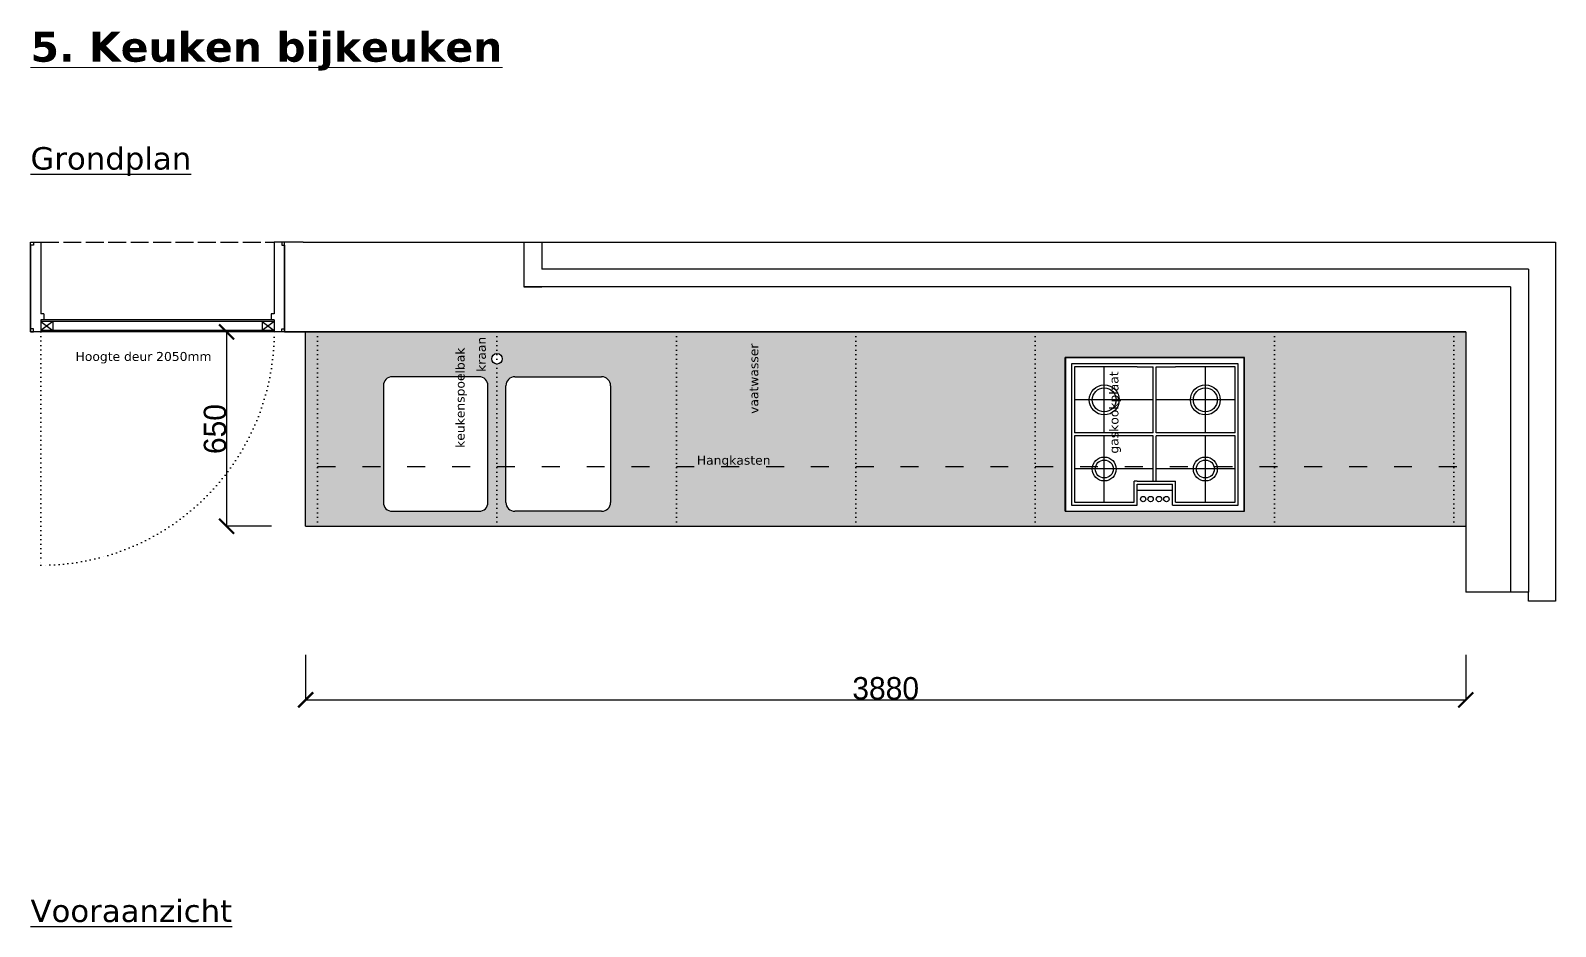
# Model space of a CAD drawing. Header units: millimetres. Extents: x -153917 to -31303, y -39726 to 31262.
# Drawn here: x -53053 to -47953, y -17944 to -14948 of the extents above; entities that cross this region are included whole.
import ezdxf

# ---------------------------------------------------------------- set-up
doc = ezdxf.new("R2010")
doc.units = ezdxf.units.MM
doc.header["$LTSCALE"] = 5
for name, pattern in [('ACAD_ISO02W100', [15, 12, -3]), ('ACAD_ISO03W100', [30, 12, -18]), ('ACAD_ISO07W100', [3, 0, -3])]:
    doc.linetypes.add(name, pattern=pattern)
for name, color, linetype in [('Bemating', 1, 'Continuous'), ('Deuren', 8, 'Continuous'), ('Meubel', 8, 'Continuous'), ('muren', 7, 'Continuous'), ('ramen', 8, 'Continuous'), ('Sanitair', 8, 'Continuous'), ('Tekst', 7, 'Continuous')]:
    doc.layers.add(name, color=color, linetype=linetype)
doc.layers.add('Nummering schrijnwerkerij', color=80, linetype='Continuous', lineweight=0)
doc.layers.add('tablet', color=7, linetype='Continuous', true_color=0x5f6361)
doc.styles.add('Geneva', font='')
doc.styles.get('Geneva').set_extended_font_data('Geneva')
doc.dimstyles.new('ISO-25', dxfattribs={"dimtxt": 100, "dimasz": 25, "dimexe": 1.25, "dimexo": 0.625, "dimtad": 1, "dimtxsty": 'Standard', "dimblk": 'ARCHTICK', "dimcen": 2.5, "dimse1": 1, "dimse2": 1, "dimadec": 0, "dimazin": 0, "dimtfac": 1, "dimtmove": 0, "dimatfit": 3, "dimfxl": 1, "dimarcsym": 0})

# ---------------------------------------------------------------- blocks, each defined once
blk = doc.blocks.new('kookplaat 60cm')
at = {"layer": 'Meubel'}
for p, q in [((-359, -101), (-369, -101)), ((-241, -101), (-231, -101)), ((-305, -483), (-369, -483)), ((-241, -483), (-295, -483))]:
    blk.add_line(p, q, dxfattribs=at)
for centre in [(-339, -41), (-314, -41), (-286, -41), (-261, -41)]:
    blk.add_circle(centre, 9, dxfattribs=at)
at = {"layer": 'Sanitair'}
for p, q in [((-600, 0), (-600, -514)), ((0, 0), (-600, 0)), ((-600, 0), (-600, -379.6)), ((0, 0), (0, -514)), ((0, -514), (0, 0)), ((-1, -1), (-599, -1)), ((-599, -1), (-599, -513)), ((-579, -21), (-579, -493)), ((-359, -21), (-579, -21)), ((-369, -31), (-569, -31)), ((-569, -31), (-569, -252)), ((-469, -31), (-469, -252)), ((-369, -31), (-369, -101)), ((-359, -21), (-359, -91)), ((-241, -21), (-241, -91)), ((-21, -21), (-241, -21)), ((-231, -31), (-231, -101)), ((-31, -31), (-231, -31)), ((-131, -31), (-131, -252)), ((-31, -252), (-31, -31)), ((-21, -493), (-21, -21)), ((-1, -513), (-1, -1)), ((-241, -71), (-359, -71)), ((-241, -91), (-359, -91)), ((-241, -101), (-359, -101)), ((-305, -101), (-305, -252)), ((-295, -101), (-295, -252)), ((-569, -141.5), (-305, -141.5)), ((-295, -141.5), (-31, -141.5)), ((-569, -252), (-305, -252)), ((-295, -252), (-31, -252)), ((-569, -262), (-305, -262)), ((-569, -262), (-569, -483)), ((-469, -262), (-469, -483)), ((-305, -262), (-305, -483)), ((-295, -262), (-295, -483)), ((-295, -262), (-31, -262)), ((-131, -262), (-131, -483)), ((-31, -483), (-31, -262)), ((-569, -372.5), (-305, -372.5)), ((-295, -372.5), (-31, -372.5)), ((-579, -493), (-21, -493)), ((-569, -483), (-369, -483)), ((-241, -483), (-231, -483)), ((-231, -483), (-31, -483)), ((-600, -514), (0, -514)), ((-599, -513), (-1, -513))]:
    blk.add_line(p, q, dxfattribs=at)
for centre, radius in [((-469, -141.5), 40), ((-131, -141.5), 40), ((-469, -141.5), 30), ((-131, -141.5), 30), ((-469, -372.5), 50), ((-469, -372.5), 40), ((-131, -372.5), 50), ((-131, -372.5), 40)]:
    blk.add_circle(centre, radius, dxfattribs=at)
blk = doc.blocks.new('_ArchTick')
at = {"color": 0, "linetype": 'ByBlock', "const_width": 0.15}
blk.add_lwpolyline([(-0.5, -0.5), (0.5, 0.5)], dxfattribs=at)
blk = doc.blocks.new('*D843')
at = {"layer": 'Bemating', "color": 0, "lineweight": -2, "transparency": 16777216}
for p, q in [((-52132.7, -17035.9), (-52132.7, -17187.1)), ((-48252.7, -17035.9), (-48252.7, -17187.1)), ((-52132.7, -17185.9), (-48252.7, -17185.9))]:
    blk.add_line(p, q, dxfattribs=at)
at = {"layer": 'Defpoints', "color": 0, "transparency": 16777216}
for p in [(-52132.7, -16605.6), (-48252.7, -16605.6), (-48252.7, -17185.9)]:
    blk.add_point(p, dxfattribs=at)
at = {"layer": 'Bemating', "color": 0, "lineweight": -2, "transparency": 16777216, "xscale": 50, "yscale": 50, "zscale": 50, "rotation": 180}
blk.add_blockref('_ArchTick', (-52132.7, -17185.9), dxfattribs=at)
at = {"layer": 'Bemating', "color": 0, "lineweight": -2, "transparency": 16777216, "xscale": 50, "yscale": 50, "zscale": 50}
blk.add_blockref('_ArchTick', (-48252.7, -17185.9), dxfattribs=at)
at = {"layer": 'Bemating', "color": 0, "transparency": 16777216, "insert": (-50192.7, -17147.8), "char_height": 75, "attachment_point": 5, "style": 'Geneva'}
blk.add_mtext('3880', dxfattribs=at)
blk = doc.blocks.new('*D844')
at = {"layer": 'Bemating', "color": 0, "lineweight": -2, "transparency": 16777216}
for p, q in [((-52247.1, -15955.6), (-52398.4, -15955.6)), ((-52397.1, -15955.6), (-52397.1, -16605.6)), ((-52247.1, -16605.6), (-52398.4, -16605.6))]:
    blk.add_line(p, q, dxfattribs=at)
at = {"layer": 'Defpoints', "color": 0, "transparency": 16777216}
for p in [(-52127.7, -15955.6), (-52397.1, -16605.6), (-52132.7, -16605.6)]:
    blk.add_point(p, dxfattribs=at)
at = {"layer": 'Bemating', "color": 0, "lineweight": -2, "transparency": 16777216, "xscale": 50, "yscale": 50, "zscale": 50}
for p, rotation in [((-52397.1, -15955.6), 90), ((-52397.1, -16605.6), 270)]:
    blk.add_blockref('_ArchTick', p, dxfattribs=dict(at, rotation=rotation))
at = {"layer": 'Bemating', "color": 0, "transparency": 16777216, "insert": (-52435.3, -16280.6), "char_height": 75, "attachment_point": 5, "rotation": 90, "style": 'Geneva'}
blk.add_mtext('650', dxfattribs=at)

msp = doc.modelspace()

# ---------------------------------------------------------------- hatches: boundary and pattern name
at = {"layer": 'tablet', "transparency": 33554687}
h = msp.add_hatch(color=256, dxfattribs=at)
h.dxf.hatch_style = 1
h.paths.add_polyline_path([(-48292.667, -15955.61), (-48892.667, -15955.61), (-48892.667, -16405.61), (-48292.667, -16405.61)])
h.paths.add_polyline_path([(-48292.667, -16405.61), (-48892.667, -16405.61), (-48892.667, -16605.61), (-48292.667, -16605.61)])
h.paths.add_polyline_path([(-48252.667, -16405.61), (-48292.667, -16405.61), (-48292.667, -16605.61), (-48252.667, -16605.61)])
h.paths.add_polyline_path([(-48252.667, -15955.61), (-48292.667, -15955.61), (-48292.667, -16405.61), (-48252.667, -16405.61)])
h.paths.add_polyline_path([(-48892.667, -15955.61), (-49692.667, -15955.61), (-49692.667, -16405.61), (-49592.667, -16405.61), (-49592.667, -16041.61), (-48992.667, -16041.61), (-48992.667, -16405.61), (-48892.667, -16405.61)])
h.paths.add_polyline_path([(-48892.667, -16405.61), (-48992.667, -16405.61), (-48992.667, -16555.61), (-49592.667, -16555.61), (-49592.667, -16405.61), (-49692.667, -16405.61), (-49692.667, -16605.61), (-48892.667, -16605.61)])
h.paths.add_polyline_path([(-49692.667, -15955.61), (-50292.667, -15955.61), (-50292.667, -16405.61), (-49692.667, -16405.61)])
h.paths.add_polyline_path([(-49692.667, -16405.61), (-50292.667, -16405.61), (-50292.667, -16605.61), (-49692.667, -16605.61)])
h.paths.add_polyline_path([(-50292.667, -15955.61), (-50892.667, -15955.61), (-50892.667, -16405.61), (-50292.667, -16405.61)])
h.paths.add_polyline_path([(-50292.667, -16405.61), (-50892.667, -16405.61), (-50892.667, -16605.61), (-50292.667, -16605.61)])
h.paths.add_polyline_path([(-50892.667, -15955.61), (-51492.667, -15955.61), (-51492.667, -16028.11, -0.41421356), (-51475.167, -16045.61, -0.41421356), (-51492.667, -16063.11), (-51492.667, -16405.61), (-51462.667, -16405.61), (-51462.667, -16135.61, -0.41421356), (-51432.667, -16105.61), (-51142.667, -16105.61, -0.41421356), (-51112.667, -16135.61), (-51112.667, -16405.61), (-50892.667, -16405.61)])
h.paths.add_polyline_path([(-51872.667, -16525.61), (-51872.667, -16405.61), (-52092.667, -16405.61), (-52092.667, -16605.61), (-51492.667, -16605.61), (-51492.667, -16405.61), (-51522.667, -16405.61), (-51522.667, -16525.61, -0.41421356), (-51552.667, -16555.61), (-51842.667, -16555.61, -0.41421356)])
h.paths.add_polyline_path([(-52092.667, -16405.61), (-52092.667, -15955.61), (-52132.667, -15955.61), (-52132.667, -16605.61), (-52092.667, -16605.61)])
h.paths.add_polyline_path([(-51872.667, -16135.61, -0.41421356), (-51842.667, -16105.61), (-51552.667, -16105.61, -0.41421356), (-51522.667, -16135.61), (-51522.667, -16405.61), (-51492.667, -16405.61), (-51492.667, -16063.11, -0.41421356), (-51510.167, -16045.61, -0.41421356), (-51492.667, -16028.11), (-51492.667, -15955.61), (-52092.667, -15955.61), (-52092.667, -16405.61), (-51872.667, -16405.61)])
h.paths.add_polyline_path([(-50892.667, -16405.61), (-51112.667, -16405.61), (-51112.667, -16525.61, -0.41421356), (-51142.667, -16555.61), (-51432.667, -16555.61, -0.41421356), (-51462.667, -16525.61), (-51462.667, -16405.61), (-51492.667, -16405.61), (-51492.667, -16605.61), (-50892.667, -16605.61)])

# ---------------------------------------------------------------- linework, layer by layer
at = {"layer": 'Deuren'}
for p, q in [((-53052.667, -15655.61), (-53017.667, -15655.61)), ((-53017.667, -15655.61), (-53017.667, -15895.61)), ((-52237.667, -15655.61), (-52237.667, -15895.61)), ((-52202.667, -15655.61), (-52237.667, -15655.61)), ((-53052.667, -15665.61), (-53052.667, -15955.61)), ((-52202.667, -15665.61), (-52202.667, -15955.61)), ((-53007.667, -15895.61), (-53017.667, -15895.61)), ((-53007.667, -15895.61), (-53007.667, -15915.61)), ((-52247.667, -15895.61), (-52247.667, -15915.61)), ((-52237.667, -15895.61), (-52247.667, -15895.61)), ((-53017.667, -15955.61), (-53052.667, -15955.61)), ((-52237.667, -15915.61), (-53017.667, -15915.61)), ((-53017.667, -15915.61), (-53017.667, -15955.61)), ((-52237.667, -15920.61), (-53017.667, -15920.61)), ((-52977.667, -15920.61), (-53017.667, -15950.61)), ((-53017.667, -15920.61), (-52977.667, -15950.61)), ((-52237.667, -15950.61), (-53017.667, -15950.61)), ((-52237.667, -15955.61), (-53017.667, -15955.61)), ((-52977.667, -15920.61), (-52977.667, -15950.61)), ((-52277.667, -15920.61), (-52277.667, -15950.61)), ((-52237.667, -15920.61), (-52277.667, -15950.61)), ((-52277.667, -15920.61), (-52237.667, -15950.61)), ((-52237.667, -15915.61), (-52237.667, -15955.61)), ((-52202.667, -15955.61), (-52237.667, -15955.61))]:
    msp.add_line(p, q, dxfattribs=at)
at = {"layer": 'Deuren', "linetype": 'ACAD_ISO02W100'}
msp.add_line((-53017.667, -15655.61), (-52237.667, -15655.61), dxfattribs=at)
at = {"layer": 'Deuren', "linetype": 'ACAD_ISO07W100'}
msp.add_line((-53017.667, -15955.61), (-53017.667, -16735.61), dxfattribs=at)
at = {"layer": 'Deuren'}
for points in [[(-53052.667, -15655.61), (-53042.667, -15655.61), (-53042.667, -15665.61), (-53052.667, -15665.61)], [(-52202.667, -15655.61), (-52212.667, -15655.61), (-52212.667, -15665.61), (-52202.667, -15665.61)], [(-53052.667, -15955.61), (-53042.667, -15955.61), (-53042.667, -15945.61), (-53052.667, -15945.61)], [(-52202.667, -15955.61), (-52212.667, -15955.61), (-52212.667, -15945.61), (-52202.667, -15945.61)]]:
    msp.add_lwpolyline(points, close=True, dxfattribs=at)
at = {"layer": 'Deuren', "linetype": 'ACAD_ISO07W100'}
msp.add_arc((-53017.667, -15955.61), 780, 270, 0, dxfattribs=at)
at = {"layer": 'Meubel'}
for p, q in [((-52202.667, -15955.61), (-52052.667, -15955.61)), ((-52132.667, -16605.61), (-52132.667, -15955.61)), ((-52132.667, -16605.61), (-52132.667, -15955.61)), ((-49592.667, -16555.61), (-48992.667, -16555.61)), ((-52132.667, -16605.61), (-48252.667, -16605.61))]:
    msp.add_line(p, q, dxfattribs=at)
at = {"layer": 'Meubel', "linetype": 'ACAD_ISO07W100'}
for p, q in [((-52092.667, -16605.61), (-52092.667, -15955.61)), ((-51492.667, -16605.61), (-51492.667, -15955.61)), ((-50892.667, -16605.61), (-50892.667, -15955.61)), ((-50292.667, -16605.61), (-50292.667, -15955.61)), ((-49692.667, -16605.61), (-49692.667, -15955.61)), ((-48892.667, -16605.61), (-48892.667, -15955.61)), ((-48292.667, -16605.61), (-48292.667, -15955.61))]:
    msp.add_line(p, q, dxfattribs=at)
at = {"layer": 'Meubel', "ltscale": 150}
for p, q in [((-51552.667, -16105.61), (-51842.667, -16105.61)), ((-51432.667, -16105.61), (-51142.667, -16105.61)), ((-51872.667, -16135.61), (-51872.667, -16525.61)), ((-51522.667, -16525.61), (-51522.667, -16135.61)), ((-51462.667, -16525.61), (-51462.667, -16135.61)), ((-51462.667, -16525.61), (-51462.667, -16135.61)), ((-51112.667, -16135.61), (-51112.667, -16525.61)), ((-51842.667, -16555.61), (-51552.667, -16555.61)), ((-51142.667, -16555.61), (-51432.667, -16555.61))]:
    msp.add_line(p, q, dxfattribs=at)
at = {"layer": 'Meubel', "linetype": 'ACAD_ISO03W100'}
msp.add_line((-52092.667, -16405.61), (-48252.667, -16405.61), dxfattribs=at)
at = {"layer": 'Meubel', "ltscale": 150}
msp.add_circle((-51492.667, -16045.61), 17.5, dxfattribs=at)
for centre, start, end in [((-51842.667, -16135.61), 90, 180), ((-51552.667, -16135.61), 0, 90), ((-51432.667, -16135.61), 90, 180), ((-51142.667, -16135.61), 0, 90), ((-51842.667, -16525.61), 180, 270), ((-51552.667, -16525.61), 270, 0), ((-51432.667, -16525.61), 180, 270), ((-51142.667, -16525.61), 270, 0)]:
    msp.add_arc(centre, 30, start, end, dxfattribs=at)
at = {"layer": 'muren'}
for p, q in [((-53052.667, -15955.61), (-53052.667, -15655.61)), ((-52140.667, -15655.61), (-52202.667, -15655.61)), ((-52202.667, -15955.61), (-52202.667, -15655.61)), ((-52140.667, -15655.61), (-51252.667, -15655.61)), ((-51402.667, -15655.61), (-51402.667, -15745.61)), ((-51342.667, -15655.61), (-51342.667, -15745.61)), ((-51252.667, -15655.61), (-47952.667, -15655.61)), ((-48652.667, -15655.61), (-47952.667, -15655.61)), ((-47952.667, -15655.61), (-47952.667, -16855.61)), ((-53052.667, -15665.61), (-53052.667, -15955.61)), ((-53052.667, -15955.61), (-53052.667, -15665.61)), ((-53052.667, -15955.61), (-53052.667, -15665.61)), ((-53052.667, -15665.61), (-53052.667, -15955.61)), ((-53052.667, -15665.61), (-53052.667, -15955.61)), ((-52202.667, -15665.61), (-52202.667, -15955.61)), ((-52202.667, -15955.61), (-52202.667, -15665.61)), ((-52202.667, -15955.61), (-52202.667, -15665.61)), ((-52202.667, -15665.61), (-52202.667, -15955.61)), ((-52202.667, -15665.61), (-52202.667, -15955.61)), ((-51402.667, -15745.61), (-51402.667, -15805.61)), ((-48042.667, -15745.61), (-51342.667, -15745.61)), ((-48042.667, -15745.61), (-48042.667, -16825.61)), ((-48102.667, -15805.61), (-51402.667, -15805.61)), ((-51402.667, -15805.61), (-51342.667, -15805.61)), ((-48102.667, -15805.61), (-48102.667, -16825.61)), ((-52202.667, -15955.61), (-52140.667, -15955.61)), ((-48252.667, -15955.61), (-52202.667, -15955.61)), ((-52140.667, -15955.61), (-48252.667, -15955.61)), ((-48252.667, -15955.61), (-48252.667, -16825.61)), ((-48042.667, -16825.61), (-48252.667, -16825.61)), ((-48042.667, -16855.61), (-48042.667, -16825.61)), ((-47952.667, -16825.61), (-47952.667, -16855.61)), ((-47952.667, -16855.61), (-48042.667, -16855.61)), ((-47952.667, -16855.61), (-48042.667, -16855.61))]:
    msp.add_line(p, q, dxfattribs=at)
at = {"layer": 'ramen'}
for p, q in [((-48252.667, -16795.61), (-48252.667, -16825.61)), ((-48042.667, -16825.61), (-48102.667, -16825.61))]:
    msp.add_line(p, q, dxfattribs=at)

# ---------------------------------------------------------------- block references
at = {"layer": 'Bemating', "rotation": 180}
msp.add_blockref('kookplaat 60cm', (-49592.667, -16555.61), dxfattribs=at)

# ---------------------------------------------------------------- texts
at = {"layer": 'Nummering schrijnwerkerij', "insert": (-53052.667, -14952.311), "char_height": 100, "attachment_point": 1}
msp.add_mtext_dynamic_manual_height_columns('{\\fVerdana|b1|i0|c0|p34;\\L5. Keuken bijkeuken}', width=8225.00244, gutter_width=12.5, heights=[0], dxfattribs=at)
at = {"layer": 'Tekst', "char_height": 75, "width": 2800, "attachment_point": 1}
for s, insert in [('{\\fVerdana|b0|i0|c0|p34;\\LGrondplan}', (-53052.667, -15337.959)), ('{\\fVerdana|b0|i0|c0|p34;\\LVooraanzicht}', (-53052.667, -17853.698))]:
    msp.add_mtext(s, dxfattribs=dict(at, insert=insert))
at = {"layer": 'Tekst', "color": 5, "char_height": 30, "attachment_point": 1, "rotation": 90}
for s, insert in [('{\\fVerdana|b0|i0|c0|p34;keukenspoelbak}', (-51630.9, -16343.325)), ('{\\fVerdana|b0|i0|c0|p34;kraan}', (-51559.998, -16089.374)), ('{\\fVerdana|b0|i0|c0|p34;vaatwasser}', (-50648.661, -16229.815)), ('{\\fVerdana|b0|i0|c0|p34;gaskookplaat}', (-49444.35, -16362.669))]:
    msp.add_mtext_dynamic_manual_height_columns(s, width=513.71165, gutter_width=12.5, heights=[0], dxfattribs=dict(at, insert=insert))
at = {"layer": 'Tekst', "char_height": 30}
for s, insert, attachment_point in [('{\\fVerdana|b0|i0|c0|p34;Hoogte deur 2050mm}', (-52901.856, -16061.396), 7), ('{\\fVerdana|b0|i0|c0|p34;Hangkasten}', (-50824.222, -16369.726), 1)]:
    msp.add_mtext_dynamic_manual_height_columns(s, width=513.71165, gutter_width=12.5, heights=[0], dxfattribs=dict(at, insert=insert, attachment_point=attachment_point))

# ---------------------------------------------------------------- dimensions: what is measured, and where the dimension line sits
at = {"layer": 'Bemating'}
dim = msp.add_linear_dim(base=(-52397.14, -16605.61), p1=(-52127.667, -15955.61), p2=(-52132.667, -16605.61), angle=90, dimstyle='ISO-25', override={"dimtxt": 75, "dimasz": 50, "dimtxsty": 'Geneva', "dimse1": 0, "dimse2": 0, "dimtmove": 1, "dimfxl": 150, "dimfxlon": 1}, dxfattribs=at)
dim.commit()
dim.dimension.update_dxf_attribs({"geometry": '*D844', "text_midpoint": (-52435.265, -16280.61)})
dim = msp.add_linear_dim(base=(-48252.667, -17185.884), p1=(-52132.667, -16605.61), p2=(-48252.667, -16605.61), dimstyle='ISO-25', override={"dimtxt": 75, "dimasz": 50, "dimtxsty": 'Geneva', "dimse1": 0, "dimse2": 0, "dimtmove": 1, "dimfxl": 150, "dimfxlon": 1}, dxfattribs=at)
dim.commit()
dim.dimension.update_dxf_attribs({"geometry": '*D843', "text_midpoint": (-50192.667, -17147.759)})

doc.saveas('drawing.dxf')
